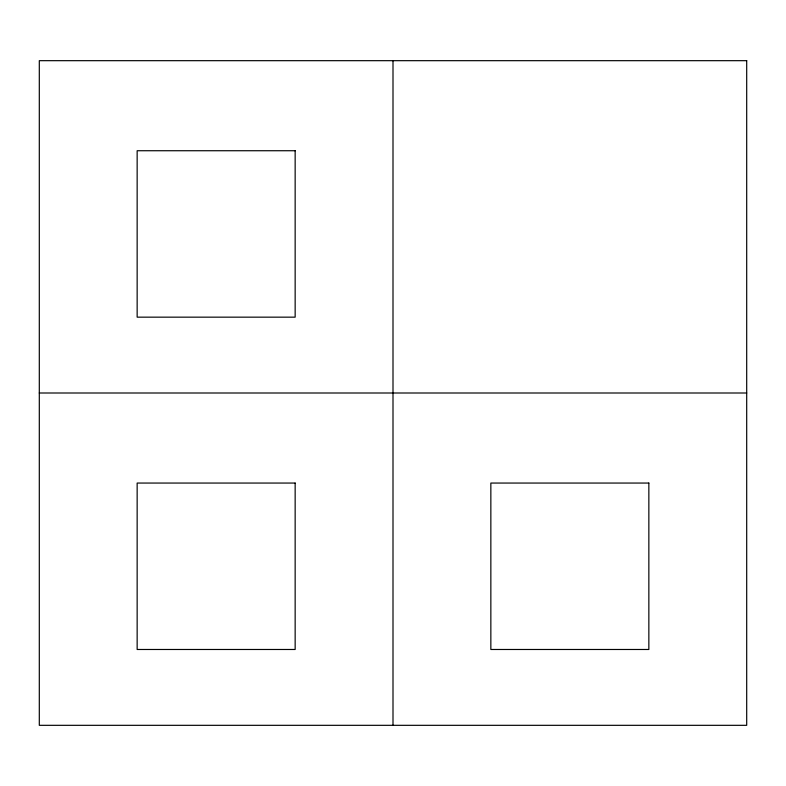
<?xml version="1.0" encoding="UTF-8"?>
<svg xmlns="http://www.w3.org/2000/svg" width="786" height="786" viewBox="0 0 786 786"><rect width="100%" height="100%" fill="white"/><g stroke="black" fill="none" stroke-linecap="round" stroke-linejoin="round"><path stroke-width="1.18" d="M39.3 393L746.7 393M393 60.679L393 725.321M746.7 60.679L39.3 60.679L39.3 725.321L746.7 725.321L746.7 60.679M295.153 150.735L137.147 150.735L137.147 317.161L295.153 317.161L295.153 150.735M295.153 483.056L137.147 483.056L137.147 649.482L295.153 649.482L295.153 483.056M648.853 483.056L490.847 483.056L490.847 649.482L648.853 649.482L648.853 483.056"/></g></svg>
